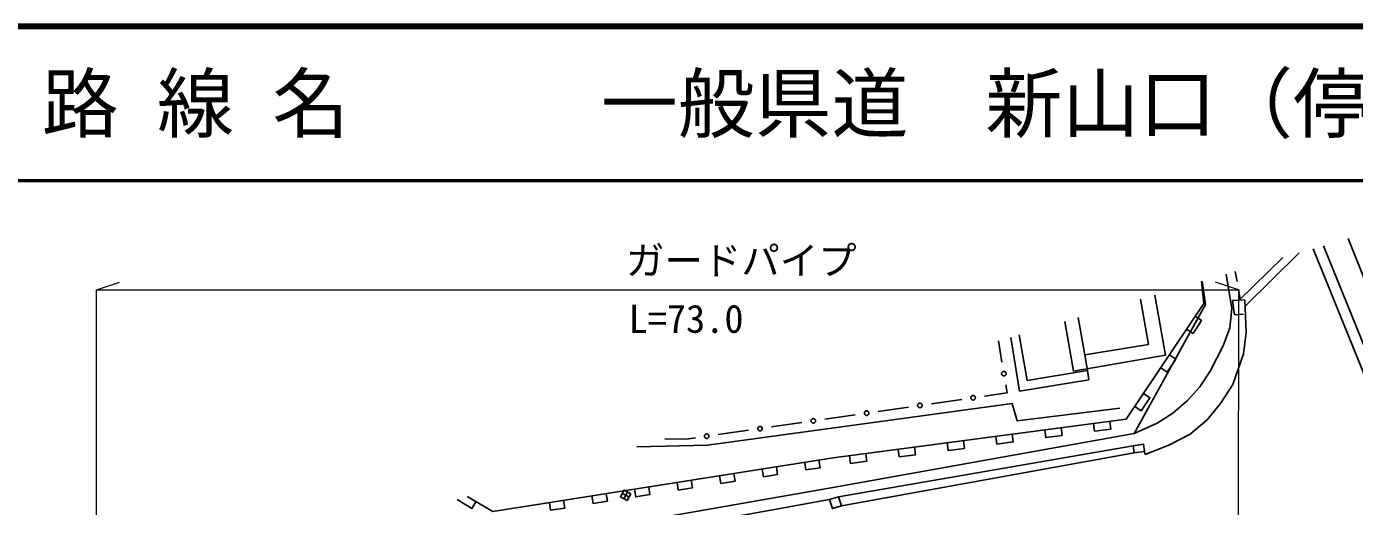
# Model space of a CAD drawing. Units: millimetres, scale not verified. Extents: x 40000 to 680000, y 20000 to 380000.
# Drawn here: x 179391 to 265734, y 348800 to 380000 of the extents above; entities that cross this region are included whole.
import ezdxf
from ezdxf.enums import TextEntityAlignment as Align

# ---------------------------------------------------------------- set-up
doc = ezdxf.new("R2010")
doc.units = ezdxf.units.MM
doc.header["$LTSCALE"] = 1000
for name, color, linetype, lineweight in [('M-BGD', 7, 'Continuous', 25), ('M-STR-HTXT', 7, 'Continuous', 13), ('M-TTL', 2, 'Continuous', 140), ('M-TTL-LINE', 7, 'Continuous', 50)]:
    doc.layers.add(name, color=color, linetype=linetype, lineweight=lineweight)
doc.layers.add('M-TTL-TXT', color=7, linetype='Continuous')
doc.styles.add('ＭＳ ゴシック', font='')
doc.styles.get('ＭＳ ゴシック').set_extended_font_data('MS Gothic')

msp = doc.modelspace()

# ---------------------------------------------------------------- linework, layer by layer
at = {"layer": 'M-BGD'}
for p, q in [((279233, 331291), (265324, 366220)), ((262144, 365289), (258622, 361826)), ((263050, 365554), (277199, 330639)), ((277790, 330924), (263732, 365754)), ((258247, 362215), (261080, 364977)), ((257755, 361673), (257385, 363894)), ((257987, 364071), (258100, 363424)), ((255945, 362004), (255780, 363424)), ((255829, 363439), (256060, 361930)), ((258186, 362931), (258299, 362285)), ((255945, 362004), (250891, 354467)), ((256060, 361930), (251411, 353534)), ((251827, 362266), (252346, 359336)), ((253452, 358628), (252748, 362536)), ((258605, 362228), (257806, 362199)), ((257806, 362199), (257940, 361266)), ((258605, 362228), (258696, 360101)), ((247780, 361081), (248211, 358648)), ((257632, 360407), (257755, 361673)), ((257940, 361266), (258526, 361311)), ((247475, 357600), (246894, 360821)), ((257190, 359246), (257632, 360407)), ((258521, 358712), (258696, 360101)), ((242813, 358171), (242580, 359557)), ((243389, 359794), (243954, 356297)), ((243929, 359952), (244453, 356997)), ((248211, 358648), (252346, 359336)), ((256352, 357604), (257190, 359246)), ((253452, 358628), (247475, 357600)), ((248211, 358648), (248377, 357649)), ((257833, 356736), (258521, 358712)), ((244453, 356997), (248377, 357649)), ((248470, 357026), (248377, 357649)), ((255671, 356586), (256352, 357604)), ((248470, 357026), (243954, 356297)), ((257029, 355493), (257833, 356736)), ((238223, 355475), (240195, 355758)), ((254884, 355692), (255671, 356586)), ((223676, 352780), (243486, 355496)), ((234760, 354978), (236733, 355262)), ((243486, 355496), (243813, 354358)), ((250483, 355187), (244685, 354476)), ((253925, 354865), (254884, 355692)), ((256154, 354421), (257029, 355493)), ((227823, 353972), (229803, 354253)), ((231293, 354466), (233270, 354765)), ((231836, 351955), (250891, 354467)), ((243813, 354358), (244685, 354476)), ((252914, 354220), (251411, 353534)), ((252914, 354220), (253925, 354865)), ((255045, 353497), (256154, 354421)), ((224361, 353475), (226341, 353756)), ((251411, 353534), (231942, 350053)), ((253662, 352786), (255045, 353497)), ((223676, 352780), (219077, 352672)), ((232187, 349430), (251342, 352751)), ((252089, 352371), (252131, 352173)), ((252131, 352173), (253662, 352786)), ((231836, 351955), (209701, 348462)), ((251408, 352275), (232371, 348848)), ((208960, 346041), (231942, 350053)), ((218474, 349738), (218224, 349305)), ((209701, 348462), (208043, 349440)), ((231604, 349246), (209465, 345258)), ((218566, 349397), (218133, 349647))]:
    msp.add_line(p, q, dxfattribs=at)
for points in [[(255384, 361166), (255799, 360888), (255237, 360050), (254822, 360329)], [(253699, 358654), (254114, 358376), (253553, 357538), (253137, 357817)], [(241685, 355972), (243152, 356186), (243064, 356696)], [(252014, 356142), (252430, 355863), (251868, 355026), (251453, 355304)], [(249833, 354327), (249898, 353832), (248839, 353692), (248774, 354188)], [(220890, 353195), (222285, 353174), (222878, 353259)], [(243481, 353490), (243546, 352994), (242488, 352855), (242422, 353351)], [(246657, 353909), (246722, 353413), (245664, 353274), (245598, 353769)], [(237129, 352653), (237194, 352157), (236136, 352018), (236070, 352513)], [(240305, 353072), (240370, 352576), (239312, 352436), (239246, 352932)], [(230914, 351810), (230992, 351316), (230069, 351170), (229991, 351664)], [(233953, 352234), (234019, 351739), (232960, 351599), (232895, 352095)], [(225380, 350936), (225458, 350443), (224535, 350297), (224458, 350791)], [(228147, 351373), (228225, 350879), (227302, 350734), (227224, 351228)], [(219846, 350063), (219924, 349569), (219002, 349424), (218924, 349918)], [(222613, 350500), (222691, 350006), (221769, 349860), (221691, 350354)], [(208608, 349107), (208354, 348676), (207386, 349247)], [(214312, 349190), (214390, 348696), (213468, 348551), (213390, 349044)], [(217079, 349627), (217157, 349133), (216235, 348987), (216157, 349481)]]:
    msp.add_lwpolyline(points, dxfattribs=at)
for points in [[(242792, 357406), (242796, 357391), (242802, 357377), (242808, 357363), (242816, 357350), (242827, 357338), (242837, 357327), (242849, 357318), (242861, 357309), (242875, 357302), (242889, 357296), (242905, 357292), (242919, 357289), (242935, 357288), (242950, 357289), (242965, 357292), (242980, 357295), (242995, 357300), (243008, 357308), (243021, 357316), (243033, 357325), (243044, 357336), (243054, 357348), (243063, 357361), (243069, 357374), (243075, 357388), (243079, 357403), (243081, 357419), (243082, 357434), (243082, 357449), (243080, 357464), (243076, 357479), (243070, 357493), (243064, 357507), (243056, 357520), (243045, 357532), (243035, 357543), (243023, 357553), (243011, 357561), (242997, 357569), (242982, 357574), (242968, 357578), (242953, 357581), (242938, 357582), (242922, 357581), (242907, 357579), (242892, 357575), (242877, 357570), (242864, 357563), (242850, 357554), (242839, 357545), (242829, 357534), (242818, 357523), (242809, 357509), (242803, 357496), (242797, 357482), (242793, 357467), (242791, 357452), (242790, 357436), (242790, 357421)], [(240959, 355718), (240973, 355722), (240988, 355726), (241003, 355731), (241016, 355739), (241029, 355748), (241040, 355758), (241050, 355769), (241060, 355781), (241068, 355795), (241074, 355809), (241079, 355823), (241083, 355837), (241085, 355853), (241085, 355869), (241084, 355884), (241081, 355899), (241076, 355914), (241071, 355927), (241063, 355941), (241055, 355953), (241045, 355965), (241034, 355976), (241021, 355985), (241009, 355993), (240995, 356000), (240980, 356005), (240965, 356008), (240950, 356010), (240935, 356010), (240919, 356009), (240904, 356006), (240890, 356002), (240875, 355995), (240861, 355989), (240849, 355980), (240838, 355969), (240827, 355958), (240818, 355946), (240809, 355933), (240804, 355919), (240799, 355905), (240795, 355890), (240793, 355875), (240793, 355859), (240794, 355844), (240797, 355829), (240801, 355814), (240807, 355800), (240815, 355787), (240823, 355774), (240833, 355762), (240844, 355752), (240857, 355743), (240869, 355735), (240883, 355728), (240898, 355723), (240912, 355719), (240928, 355717), (240943, 355717)], [(234039, 354718), (234054, 354722), (234068, 354727), (234082, 354734), (234095, 354742), (234107, 354752), (234118, 354762), (234129, 354774), (234137, 354786), (234145, 354800), (234151, 354814), (234155, 354828), (234158, 354844), (234159, 354859), (234159, 354875), (234157, 354890), (234152, 354904), (234148, 354919), (234141, 354932), (234133, 354946), (234123, 354958), (234113, 354969), (234102, 354979), (234089, 354988), (234075, 354995), (234061, 355001), (234047, 355005), (234031, 355008), (234016, 355009), (234001, 355009), (233985, 355007), (233971, 355004), (233956, 354998), (233943, 354991), (233929, 354984), (233917, 354974), (233906, 354964), (233896, 354952), (233887, 354939), (233879, 354926), (233874, 354912), (233870, 354897), (233867, 354882), (233866, 354866), (233866, 354852), (233868, 354836), (233872, 354821), (233877, 354807), (233883, 354793), (233891, 354780), (233901, 354768), (233912, 354756), (233922, 354746), (233936, 354738), (233949, 354731), (233963, 354725), (233978, 354720), (233993, 354717), (234009, 354716), (234023, 354717)], [(237496, 355222), (237511, 355225), (237525, 355229), (237540, 355235), (237554, 355242), (237566, 355251), (237577, 355261), (237588, 355273), (237597, 355285), (237606, 355298), (237612, 355312), (237616, 355326), (237620, 355340), (237622, 355356), (237623, 355372), (237621, 355387), (237618, 355402), (237614, 355417), (237608, 355431), (237600, 355444), (237592, 355457), (237582, 355469), (237571, 355479), (237558, 355489), (237546, 355496), (237532, 355503), (237517, 355508), (237502, 355511), (237487, 355513), (237472, 355514), (237456, 355512), (237442, 355509), (237427, 355505), (237412, 355499), (237399, 355492), (237386, 355483), (237375, 355472), (237365, 355462), (237356, 355450), (237347, 355437), (237341, 355423), (237336, 355408), (237332, 355393), (237330, 355378), (237330, 355362), (237331, 355348), (237334, 355332), (237339, 355318), (237344, 355304), (237352, 355290), (237360, 355278), (237370, 355266), (237381, 355255), (237394, 355246), (237407, 355238), (237420, 355232), (237435, 355226), (237450, 355223), (237465, 355221), (237480, 355221)], [(227104, 353716), (227119, 353719), (227133, 353724), (227148, 353729), (227162, 353737), (227175, 353746), (227185, 353755), (227196, 353767), (227205, 353779), (227214, 353792), (227220, 353806), (227225, 353820), (227228, 353835), (227231, 353851), (227231, 353866), (227229, 353881), (227226, 353896), (227222, 353911), (227216, 353925), (227209, 353938), (227201, 353951), (227190, 353963), (227180, 353973), (227167, 353983), (227154, 353990), (227140, 353997), (227125, 354002), (227111, 354005), (227096, 354007), (227080, 354008), (227064, 354006), (227050, 354004), (227035, 353999), (227020, 353993), (227007, 353986), (226994, 353977), (226983, 353967), (226973, 353956), (226964, 353944), (226955, 353931), (226949, 353917), (226944, 353903), (226940, 353887), (226938, 353872), (226938, 353857), (226939, 353842), (226943, 353826), (226947, 353812), (226953, 353798), (226960, 353784), (226968, 353772), (226979, 353760), (226989, 353750), (227002, 353740), (227015, 353733), (227028, 353726), (227044, 353721), (227058, 353717), (227073, 353715), (227089, 353715)], [(230577, 354221), (230591, 354226), (230606, 354230), (230619, 354237), (230633, 354246), (230645, 354255), (230656, 354265), (230666, 354277), (230675, 354289), (230682, 354303), (230688, 354317), (230692, 354331), (230695, 354347), (230696, 354362), (230696, 354378), (230694, 354393), (230690, 354407), (230685, 354422), (230678, 354435), (230671, 354449), (230660, 354461), (230650, 354472), (230639, 354482), (230626, 354491), (230613, 354499), (230599, 354504), (230584, 354508), (230568, 354511), (230553, 354512), (230539, 354512), (230523, 354510), (230508, 354507), (230493, 354501), (230480, 354495), (230467, 354487), (230455, 354478), (230444, 354467), (230433, 354455), (230425, 354442), (230417, 354429), (230411, 354415), (230407, 354400), (230404, 354386), (230403, 354369), (230403, 354355), (230405, 354340), (230410, 354324), (230414, 354310), (230421, 354296), (230428, 354283), (230439, 354271), (230449, 354260), (230460, 354250), (230473, 354241), (230487, 354234), (230501, 354228), (230515, 354223), (230531, 354220), (230546, 354219), (230561, 354220)], [(223639, 353221), (223655, 353224), (223669, 353228), (223683, 353235), (223697, 353242), (223708, 353251), (223720, 353261), (223731, 353272), (223740, 353285), (223748, 353297), (223754, 353311), (223759, 353326), (223763, 353341), (223765, 353356), (223765, 353372), (223763, 353388), (223760, 353402), (223755, 353417), (223749, 353430), (223742, 353444), (223733, 353457), (223723, 353469), (223712, 353479), (223699, 353487), (223686, 353495), (223672, 353502), (223658, 353507), (223642, 353510), (223627, 353512), (223612, 353512), (223597, 353511), (223582, 353508), (223567, 353503), (223553, 353498), (223539, 353490), (223528, 353481), (223516, 353470), (223506, 353460), (223496, 353448), (223488, 353434), (223482, 353420), (223476, 353405), (223474, 353390), (223472, 353375), (223472, 353360), (223473, 353345), (223476, 353330), (223480, 353315), (223487, 353301), (223495, 353288), (223503, 353275), (223513, 353264), (223525, 353253), (223537, 353244), (223550, 353236), (223564, 353230), (223578, 353225), (223593, 353222), (223609, 353220), (223624, 353220)], [(251342, 352751), (252022, 352847), (252089, 352371), (251408, 352275)], [(218691, 349613), (218258, 349863), (218008, 349430), (218441, 349180)], [(232371, 348848), (232187, 349430), (231604, 349246), (231788, 348664)]]:
    msp.add_lwpolyline(points, close=True, dxfattribs=at)
at = {"layer": 'M-STR-HTXT'}
for p, q in [((183942, 362879), (185442, 363379)), ((183942, 345972), (183942, 362879)), ((183942, 362879), (258195, 362879)), ((258195, 362879), (256695, 363379)), ((258195, 362879), (258166, 347142))]:
    msp.add_line(p, q, dxfattribs=at)
at = {"layer": 'M-TTL'}
msp.add_line((680000, 380000), (40000, 380000), dxfattribs=at)
at = {"layer": 'M-TTL-LINE'}
msp.add_line((40000, 370000), (680000, 370000), dxfattribs=at)

# ---------------------------------------------------------------- texts
at = {"layer": 'M-STR-HTXT', "style": 'ＭＳ ゴシック'}
for s, p in [('ガードパイプ', (225866, 364790)), ('L=73.0', (222272, 361002))]:
    msp.add_text(s, height=1833, dxfattribs=at).set_placement(p, align=Align.MIDDLE_CENTER)
at = {"layer": 'M-TTL-TXT', "style": 'ＭＳ ゴシック'}
for s, p in [('路 線 名', (180380, 375000)), ('一般県道\u3000新山口（停）長谷線', (216734, 375000))]:
    msp.add_text(s, height=3666, dxfattribs=at).set_placement(p, align=Align.MIDDLE_LEFT)

doc.saveas('drawing.dxf')
